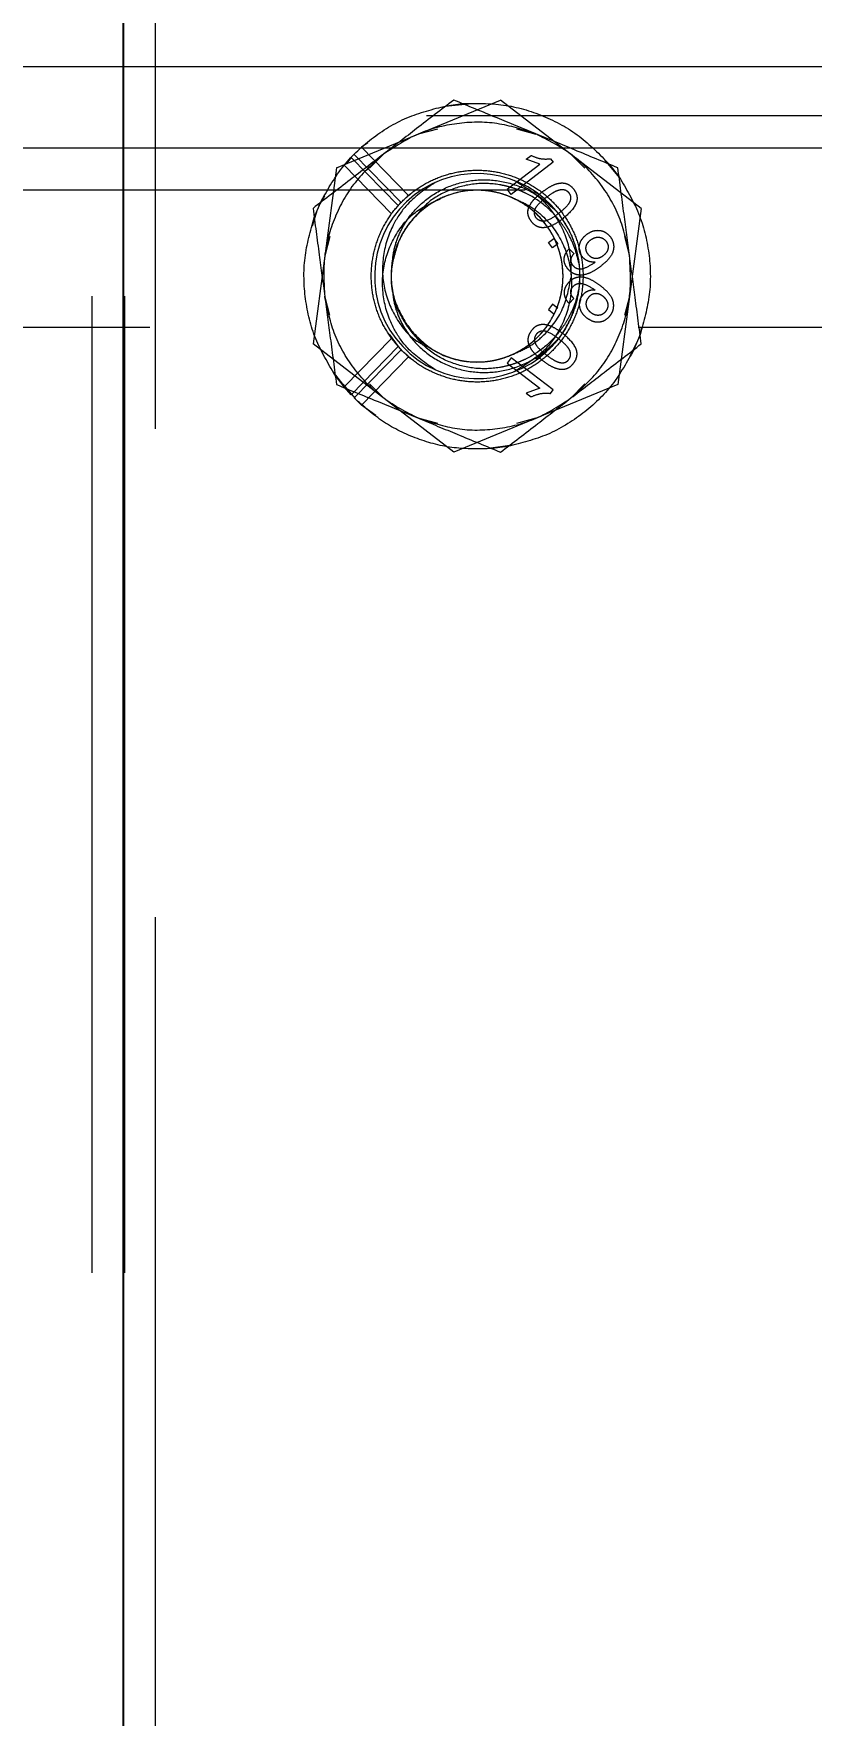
# Model space of a CAD drawing. Header units: millimetres. Extents: x 1293 to 41893, y 1011 to 26911.
# Drawn here: x 11724.9 to 11775.5, y 6872.6 to 6981.9 of the extents above; entities that cross this region are included whole.
import ezdxf

# ---------------------------------------------------------------- set-up
doc = ezdxf.new("R2010")
doc.units = ezdxf.units.MM
doc.header["$LTSCALE"] = 50
doc.linetypes.add('HIDDEN', pattern=[1.905, 1.27, -0.635])
doc.layers.add('CAPA_1', color=7, linetype='Continuous')
doc.layers.add('MAQUINAS', color=11, linetype='Continuous')
doc.styles.add('SLDTEXTSTYLE0', font='TXT', dxfattribs={"width": 0.75})
doc.dimstyles.new('SLDDIMSTYLE0', dxfattribs={"dimtxt": 100, "dimasz": 100, "dimexe": 0, "dimexo": 0.0625, "dimgap": 25, "dimtad": 2, "dimdec": 0, "dimlfac": 1.5, "dimrnd": 1e-09, "dimzin": 12, "dimdsep": 46, "dimtxsty": 'SLDTEXTSTYLE0', "dimsah": 1, "dimcen": 0.09, "dimadec": 0, "dimazin": 3, "dimtfac": 1, "dimtdec": 0, "dimtofl": 0, "dimtmove": 0, "dimatfit": 3, "dimfxl": 1, "dimfrac": 2, "dimtolj": 1, "dimtzin": 12, "dimarcsym": 0})

# ---------------------------------------------------------------- blocks, each defined once
blk = doc.blocks.new('_D_5')
at = {"layer": 'CAPA_1', "transparency": 16777216}
for p, q in [((11574.4, 7831.18), (17588.06, 7831.18)), ((17538.06, 7831.18), (17538.06, 4708.49)), ((16485.16, 4708.49), (17588.06, 4708.49))]:
    blk.add_line(p, q, dxfattribs=at)
for points in [[(17538.06, 7831.18), (17522.68, 7731.18), (17553.45, 7731.18)], [(17538.06, 4708.49), (17553.45, 4808.49), (17522.68, 4808.49)]]:
    blk.add_solid(points, dxfattribs=at)
at = {"layer": 'CAPA_1', "transparency": 16777216, "insert": (17409.15, 6122.06), "char_height": 100, "attachment_point": 1, "rotation": 90, "style": 'SLDTEXTSTYLE0'}
blk.add_mtext('4684', dxfattribs=at)
blk = doc.blocks.new('_D_15')
at = {"layer": 'CAPA_1', "transparency": 16777216}
for p, q in [((6530.12, 8742.38), (6530.12, 9415.65)), ((16745.16, 6492), (16745.16, 9415.65)), ((6530.12, 9365.65), (16745.16, 9365.65))]:
    blk.add_line(p, q, dxfattribs=at)
for points in [[(6530.12, 9365.65), (6630.12, 9350.26), (6630.12, 9381.03)], [(16745.16, 9365.65), (16645.16, 9381.03), (16645.16, 9350.26)]]:
    blk.add_solid(points, dxfattribs=at)
at = {"layer": 'CAPA_1', "transparency": 16777216, "insert": (11452.92, 9494.55), "char_height": 100, "attachment_point": 1, "style": 'SLDTEXTSTYLE0'}
blk.add_mtext('15323', dxfattribs=at)

msp = doc.modelspace()

# ---------------------------------------------------------------- linework, layer by layer
at = {"color": 1, "linetype": 'HIDDEN', "lineweight": 18}
for p, q in [((11728.6638163, 7060.1262403), (11728.6638163, 6289.4929069)), ((11730.7838163, 7060.1262403), (11730.7838163, 6289.4929069)), ((11732.8158163, 6289.4929069), (11732.8158163, 7060.1262403)), ((11781.2634527, 6979.7855382), (11652.0054871, 6979.7855382)), ((11655.1804871, 6976.6105382), (11780.6319059, 6976.6105382)), ((11780.2108747, 6974.4938715), (11657.2971537, 6974.4938715)), ((11693.3388204, 6971.7855382), (11779.6721537, 6971.7855382)), ((11668.9388204, 6962.8522048), (11777.8952033, 6962.8522048))]:
    msp.add_line(p, q, dxfattribs=at)
at = {"color": 7, "linetype": 'Continuous', "lineweight": 25}
msp.add_line((11730.6958163, 7060.1262403), (11730.6958163, 6289.4929069), dxfattribs=at)
at = {"layer": 'MAQUINAS', "linetype": 'HIDDEN', "lineweight": 18}
for p, q in [((11744.5767434, 6973.2202773), (11755.2515293, 6977.6228082)), ((11751.6452455, 6977.2299206), (11753.1564751, 6977.3789122)), ((11751.7226684, 6977.2537224), (11752.7615294, 6977.3921073)), ((11764.4016259, 6970.5794379), (11755.2515293, 6977.6228082)), ((11749.9141363, 6975.4215427), (11751.1607889, 6975.7535401)), ((11756.2928911, 6975.7535401), (11757.5529086, 6975.4138537)), ((11748.7776822, 6970.9656453), (11745.7243311, 6974.0934968)), ((11746.6068983, 6974.8483422), (11746.2130684, 6974.5587791)), ((11746.2130684, 6974.5587791), (11749.2701753, 6971.4270801)), ((11747.6404438, 6974.1088529), (11746.7162579, 6973.187489)), ((11759.8265776, 6974.101123), (11760.737422, 6973.187489)), ((11744.5767434, 6973.2202773), (11743.052054, 6961.774376)), ((11745.5284993, 6973.8905154), (11745.0799276, 6973.3840875)), ((11748.1590676, 6970.229818), (11745.0799276, 6973.3840875)), ((11745.5284993, 6973.8905154), (11745.2128641, 6973.4822228)), ((11748.5856063, 6970.7588164), (11745.5284993, 6973.8905154)), ((11755.6804775, 6971.8359953), (11757.7950325, 6973.4636933)), ((11758.6618619, 6973.5769087), (11755.9482736, 6971.4880993)), ((11756.9129192, 6973.7819405), (11757.2336358, 6974.028815)), ((11757.7950325, 6973.4636933), (11756.9129192, 6973.7819405)), ((11758.4894681, 6973.8008667), (11758.6618619, 6973.5769087)), ((11761.9982856, 6973.747781), (11762.9704118, 6972.5950456)), ((11762.3175578, 6973.4509781), (11762.9568332, 6972.6204906)), ((11743.1319506, 6969.9796512), (11743.5315362, 6970.9485237)), ((11743.4367645, 6970.7187313), (11743.8112948, 6971.397738)), ((11748.8806474, 6971.0534115), (11748.7776822, 6970.9656453)), ((11749.2701753, 6971.4270801), (11749.3826581, 6971.5053336)), ((11751.5914906, 6971.3216555), (11751.7192195, 6971.3876672)), ((11755.9482736, 6971.4880993), (11755.6804775, 6971.8359953)), ((11757.414601, 6971.6960313), (11757.7933317, 6971.4597177)), ((11757.945222, 6971.3170203), (11757.7933317, 6971.4597177)), ((11743.0105151, 6969.4499141), (11743.3499581, 6970.5082524)), ((11764.4016259, 6970.5794379), (11762.8769366, 6959.1335366)), ((11744.1502068, 6968.7429581), (11743.8143987, 6967.4973266)), ((11749.1951048, 6969.4204126), (11749.3018508, 6969.5830827)), ((11758.3584382, 6968.3570359), (11758.7063341, 6968.624832)), ((11758.7063341, 6968.624832), (11758.9741302, 6968.276936)), ((11763.3034731, 6968.7429581), (11763.6393048, 6967.4819077)), ((11758.6262343, 6968.00914), (11758.3584382, 6968.3570359)), ((11758.9741302, 6968.276936), (11758.6262343, 6968.00914)), ((11759.7157103, 6967.961319), (11760.0182959, 6967.6402027)), ((11761.3277883, 6967.0388996), (11761.3928507, 6967.091579)), ((11761.3277883, 6965.3149143), (11761.3928507, 6965.2622349)), ((11744.1502068, 6963.6108558), (11743.8143751, 6964.8719062)), ((11758.6262343, 6964.3446739), (11758.3584382, 6963.996778)), ((11758.9741302, 6964.0768778), (11758.6262343, 6964.3446739)), ((11759.7157103, 6964.3924949), (11760.0182959, 6964.7136112)), ((11763.6392812, 6964.8564872), (11763.3034731, 6963.6108558)), ((11758.3584382, 6963.996778), (11758.7063341, 6963.7289819)), ((11748.1590676, 6962.1239959), (11745.0799276, 6958.9697264)), ((11747.995624, 6962.400895), (11748.5856063, 6961.5949975)), ((11748.1590676, 6962.1239959), (11748.5856063, 6961.5949975)), ((11749.2073656, 6962.961592), (11749.5246605, 6962.5190956)), ((11764.1908138, 6962.0567328), (11763.6472437, 6960.9638774)), ((11764.3217293, 6962.3741627), (11763.9221437, 6961.4052902)), ((11764.4248626, 6962.8240603), (11764.2609154, 6962.2267076)), ((11752.2021506, 6954.7310057), (11743.052054, 6961.774376)), ((11748.5856063, 6961.5949975), (11745.5284993, 6958.4632985)), ((11748.7776822, 6961.3881686), (11745.7243311, 6958.260317)), ((11748.8806474, 6961.3004024), (11748.3580628, 6961.9058148)), ((11748.7776822, 6961.3881686), (11749.2701753, 6960.9267338)), ((11757.5689357, 6960.7680204), (11757.945222, 6961.0367936)), ((11745.5284993, 6958.4632985), (11744.3857429, 6959.9415208)), ((11746.2130684, 6957.7950348), (11749.2701753, 6960.9267338)), ((11749.2701753, 6960.9267338), (11749.5359145, 6960.7418609)), ((11755.9482736, 6960.8657145), (11755.6804775, 6960.5178186)), ((11755.6804775, 6960.5178186), (11757.7950325, 6958.8901206)), ((11758.6618619, 6958.7769052), (11755.9482736, 6960.8657145)), ((11745.0799276, 6958.9697264), (11744.4968468, 6959.7333233)), ((11744.9986648, 6959.1486705), (11745.7842051, 6958.2117789)), ((11745.5284993, 6958.4632985), (11745.0799276, 6958.9697264)), ((11747.6271023, 6958.2526908), (11746.7162579, 6959.1663249)), ((11762.8769366, 6959.1335366), (11752.2021506, 6954.7310057)), ((11757.7950325, 6958.8901206), (11756.9129192, 6958.5718734)), ((11758.4894681, 6958.5529472), (11758.6618619, 6958.7769052)), ((11760.737422, 6959.1663249), (11759.8132362, 6958.2449609)), ((11745.7243311, 6958.260317), (11746.2130684, 6957.7950348)), ((11747.1289565, 6957.121629), (11746.2130684, 6957.7950348)), ((11756.9129192, 6958.5718734), (11757.2336358, 6958.3249989)), ((11751.1607889, 6956.6002738), (11749.9007714, 6956.9399602)), ((11757.5395436, 6956.9322711), (11756.2928911, 6956.6002738)), ((11756.0024067, 6955.1835252), (11754.4737364, 6954.9668887)), ((11755.7310115, 6955.1000915), (11754.6921505, 6954.9617065))]:
    msp.add_line(p, q, dxfattribs=at)
msp.add_arc((11753.72684, 6966.1769069), 6.6666667, 37.587605897, 307.587605897, dxfattribs=at)
for points, knots in [([(11752.2021506, 6977.6228082), (11751.402489, 6977.0072613), (11749.9015406, 6975.8518926), (11748.3513817, 6974.6586437), (11747.6271023, 6974.101123)], [0, 0, 0, 0, 0.5327709195, 1, 1, 1, 1]), ([(11757.5395436, 6975.4215427), (11756.6945769, 6975.7700267), (11754.8861136, 6976.5158792), (11753.1350607, 6977.2380543), (11752.2021506, 6977.6228082)], [0, 0, 0, 0, 0.46722908045, 1, 1, 1, 1]), ([(11762.8769366, 6973.2202773), (11761.9440265, 6973.6050311), (11760.1929737, 6974.3272062), (11758.3845103, 6975.0730587), (11757.5395436, 6975.4215427)], [0, 0, 0, 0, 0.5327709195, 1, 1, 1, 1]), ([(11747.6271023, 6974.101123), (11746.902823, 6973.5436024), (11745.3526641, 6972.3503535), (11743.8517157, 6971.1949847), (11743.052054, 6970.5794379)], [0, 0, 0, 0, 0.4672290805, 1, 1, 1, 1]), ([(11757.2336358, 6974.028815), (11757.4345155, 6973.9422677), (11757.8355803, 6973.7694725), (11758.2717573, 6973.790414), (11758.4894681, 6973.8008667)], [0, 0, 0, 0, 0.50086573232, 1, 1, 1, 1]), ([(11763.6392812, 6967.4973266), (11763.5185939, 6968.4033312), (11763.2602894, 6970.3424327), (11763.010185, 6972.2199765), (11762.8769366, 6973.2202773)], [0, 0, 0, 0, 0.4672290805, 1, 1, 1, 1]), ([(11751.0059657, 6972.2630624), (11750.3676028, 6971.8368139), (11749.3022313, 6971.1254428), (11748.1707843, 6969.4869607), (11747.5372859, 6967.657642), (11747.5437486, 6965.5031537), (11748.319196, 6963.5095284), (11749.4312786, 6962.0696986), (11750.3805944, 6961.6391548), (11750.6778133, 6961.5043569)], [0, 0, 0, 0, 0.1724792691, 0.2878527069, 0.445259029, 0.6056727493, 0.7650029267, 0.9264253662, 1, 1, 1, 1]), ([(11748.1907852, 6966.9081117), (11748.2338401, 6967.299798), (11748.3188929, 6968.0735563), (11748.8306456, 6969.3898983), (11749.773979, 6970.7060118), (11751.2346134, 6971.7908046), (11752.9018516, 6972.3891555), (11754.6679155, 6972.5068808), (11756.3961357, 6972.119999), (11757.8980628, 6971.3485778), (11758.6634535, 6970.5875999), (11759.0096507, 6970.2433987)], [0, 0, 0, 0, 0.0816770011, 0.1613491513, 0.291035136, 0.4131476663, 0.5342207305, 0.6547643612, 0.776345221, 0.8988377529, 1, 1, 1, 1]), ([(11760.3361057, 6967.0498619), (11760.2592801, 6967.3611997), (11760.1056171, 6967.983923), (11759.7415613, 6968.7798993), (11759.3190309, 6969.4803716), (11758.8275238, 6970.1154707), (11758.0419832, 6970.8876053), (11757.223966, 6971.4211692), (11756.4996046, 6971.7446944), (11756.0964403, 6971.8949451), (11755.6546633, 6972.0250787), (11754.798372, 6972.2033719), (11753.5048958, 6972.2406008), (11751.8699015, 6971.8083425), (11750.5499317, 6971.076857), (11749.9792332, 6970.3693739), (11749.7674378, 6970.1068154)], [0, 0, 0, 0, 0.0699531661, 0.1399170338, 0.1901923375, 0.2485506952, 0.3148790159, 0.4302457452, 0.4592125878, 0.4882048145, 0.5242043924, 0.5597296336, 0.6792717018, 0.8024242141, 0.9266764292, 1, 1, 1, 1]), ([(11759.8306791, 6966.2660609), (11759.8363803, 6966.6863022), (11759.8521779, 6967.8507629), (11759.2471097, 6969.5254745), (11758.0034741, 6971.2710169), (11756.8147612, 6971.9835545), (11756.1236547, 6972.3978171)], [0, 0, 0, 0, 0.1655470055, 0.4587197365, 0.6853047724, 1, 1, 1, 1]), ([(11757.9560759, 6971.6485375), (11758.1127412, 6971.7625141), (11758.4256854, 6971.9901861), (11758.8771539, 6972.1967064), (11759.264697, 6972.2485746), (11759.5548453, 6972.1992027), (11759.8097959, 6972.0574464), (11759.937118, 6971.9108166), (11760.0008422, 6971.837429)], [0, 0, 0, 0, 0.2504815493, 0.5003452774, 0.6318664681, 0.7502212978, 0.8749867791, 1, 1, 1, 1]), ([(11757.9560759, 6971.6485375), (11758.1127408, 6971.7625139), (11758.4256842, 6971.9901856), (11758.8770419, 6972.1966551), (11759.2645612, 6972.2485662), (11759.5547347, 6972.1992668), (11759.8097956, 6972.0574458), (11759.9371179, 6971.9108164), (11760.0008422, 6971.837429)], [0, 0, 0, 0, 0.2504817087, 0.50034559577, 0.63170490566, 0.75022113881, 0.87498669951, 1, 1, 1, 1]), ([(11751.0059657, 6960.0907515), (11750.3675899, 6960.5170192), (11749.3021969, 6961.2284223), (11748.1708831, 6962.8667059), (11747.536749, 6964.6969728), (11747.5457705, 6966.847644), (11748.311675, 6968.8555054), (11749.6179339, 6970.4528499), (11750.811982, 6970.9654892), (11751.3457182, 6971.1946376)], [0, 0, 0, 0, 0.1631928421, 0.2723544782, 0.4212859131, 0.5730628255, 0.7238145338, 0.8765458549, 1, 1, 1, 1]), ([(11749.3018508, 6962.7707312), (11749.4659843, 6962.5744897), (11749.8760524, 6962.0842037), (11750.4734831, 6961.6168408), (11751.0202715, 6961.2873911), (11751.4048612, 6961.0908905), (11751.8936452, 6960.8917501), (11752.2626908, 6960.7841379), (11752.465123, 6960.7371796), (11752.4654479, 6960.7371043), (11752.4659308, 6960.7369923), (11752.4668056, 6960.7367896), (11752.4684073, 6960.7364188), (11752.471394, 6960.7357285), (11752.4771305, 6960.7344067), (11752.4886609, 6960.7317664), (11752.5133587, 6960.7261816), (11752.5705948, 6960.7135942), (11752.7470396, 6960.6773593), (11753.3485474, 6960.5812466), (11754.0308357, 6960.5783788), (11754.6930749, 6960.6735507), (11755.0732194, 6960.7517939), (11755.499067, 6960.8742414), (11755.8753405, 6961.0183281), (11756.1037402, 6961.1231003), (11756.3324948, 6961.2351828), (11756.6232164, 6961.394618), (11757.0225798, 6961.6605646), (11757.397692, 6961.9597847), (11757.7273761, 6962.2726233), (11758.0484689, 6962.6295656), (11758.3769579, 6963.0647018), (11758.629671, 6963.4897426), (11758.7695857, 6963.7766368), (11758.8753198, 6964.008212), (11758.9990272, 6964.315891), (11759.1392176, 6964.7749503), (11759.2395258, 6965.2443793), (11759.3026354, 6965.7480841), (11759.3183979, 6966.2510541), (11759.2901287, 6966.7159758), (11759.2359495, 6967.1137986), (11759.1776846, 6967.3990453), (11759.135199, 6967.5677745), (11759.0790094, 6967.7787833), (11758.980816, 6968.0886379), (11758.8074346, 6968.507395), (11758.625463, 6968.8664313), (11758.4456015, 6969.1687962), (11758.1566392, 6969.595728), (11757.6973605, 6970.1387948), (11757.0311839, 6970.7059416), (11756.3711774, 6971.1116845), (11755.7559728, 6971.3915473), (11755.1701881, 6971.5833331), (11754.579426, 6971.7059428), (11753.9784773, 6971.7660718), (11752.9413827, 6971.7587078), (11751.4620072, 6971.4040818), (11749.8443166, 6970.3348485), (11748.6326589, 6968.7855162), (11748.3380766, 6967.533914), (11748.1907852, 6966.9081117)], [0, 0, 0, 0, 0.0250183495, 0.0625054019, 0.0734573531, 0.0875361939, 0.1047408913, 0.1250701816, 0.1250803608, 0.1250883984, 0.1251028381, 0.1251289003, 0.1251763231, 0.1252638227, 0.1254290517, 0.1257527382, 0.1264220589, 0.1279084365, 0.1314910929, 0.1440580052, 0.1875385461, 0.1974735942, 0.2095664057, 0.2255093009, 0.240804537, 0.2489692375, 0.2501056218, 0.2657484551, 0.2813911903, 0.2970338278, 0.3126763679, 0.3258383952, 0.3440073869, 0.365974351, 0.3741241434, 0.3752533995, 0.3909020106, 0.4065504227, 0.422198637, 0.4378466546, 0.4561989812, 0.471384496, 0.4834020529, 0.4954853692, 0.4998684529, 0.5004379052, 0.5168673934, 0.5316457031, 0.5447725319, 0.556247611, 0.5660707061, 0.5952358232, 0.6255591059, 0.6513478299, 0.6708426793, 0.6916214878, 0.711564945, 0.7298045647, 0.7506541573, 0.8129902501, 0.8753265879, 0.937663171, 1, 1, 1, 1]), ([(11756.0058993, 6971.2747939), (11756.3589191, 6971.1266696), (11757.0649407, 6970.8304285), (11758.2773093, 6969.9038542), (11759.3914323, 6968.3882355), (11759.8984164, 6966.4860901), (11759.8390623, 6964.5538148), (11759.254555, 6962.8285606), (11758.0010373, 6961.0827246), (11756.8138653, 6960.3702328), (11756.1236547, 6959.9559968)], [0, 0, 0, 0, 0.079497361, 0.158990701, 0.3151348709, 0.4619446366, 0.5603215006, 0.7147960453, 0.8341851173, 1, 1, 1, 1]), ([(11757.0473789, 6970.5292055), (11757.0919844, 6970.6431323), (11757.1812605, 6970.8711521), (11757.4865612, 6971.2583351), (11757.7682781, 6971.4924632), (11757.9560759, 6971.6485375)], [0, 0, 0, 0, 0.249753552, 0.499871473, 1, 1, 1, 1]), ([(11757.5655707, 6969.9628565), (11757.5286, 6970.0226013), (11757.4546381, 6970.1421239), (11757.4474044, 6970.3565989), (11757.4952403, 6970.5617749), (11757.7313848, 6970.9114773), (11758.005615, 6971.1281622), (11758.2249592, 6971.3014784)], [0, 0, 0, 0, 0.1246963828, 0.2494616582, 0.3744323466, 0.4996371137, 1, 1, 1, 1]), ([(11758.2249592, 6971.3014784), (11758.3776983, 6971.4126885), (11758.6067939, 6971.5794939), (11758.9424748, 6971.7603706), (11759.1282809, 6971.7988445), (11759.2210615, 6971.8180562)], [0, 0, 0, 0, 0.5003723119, 0.7505151407, 1, 1, 1, 1]), ([(11759.6848069, 6971.6002177), (11759.7223163, 6971.5406584), (11759.7973335, 6971.4215426), (11759.8086057, 6971.2062647), (11759.7570194, 6971.0013955), (11759.5247178, 6970.648679), (11759.2489389, 6970.431505), (11759.0283474, 6970.2577906)], [0, 0, 0, 0, 0.1247447425, 0.2494837578, 0.3744708184, 0.4996480989, 1, 1, 1, 1]), ([(11759.2210615, 6971.8180562), (11759.2655584, 6971.8164463), (11759.3545233, 6971.8132276), (11759.4825377, 6971.7718283), (11759.5975822, 6971.701425), (11759.6557285, 6971.6339575), (11759.6848069, 6971.6002177)], [0, 0, 0, 0, 0.2501584562, 0.5001555724, 0.7500324303, 1, 1, 1, 1]), ([(11759.2210615, 6971.8180562), (11759.2655334, 6971.8164266), (11759.3544486, 6971.8131686), (11759.4828362, 6971.7720642), (11759.5775544, 6971.7124426), (11759.6427985, 6971.6519605), (11759.6708038, 6971.6174656), (11759.6848069, 6971.6002177)], [0, 0, 0, 0, 0.2500549443, 0.4999486155, 0.749722078, 0.8748570557, 1, 1, 1, 1]), ([(11760.0008422, 6971.837429), (11760.05505, 6971.7567672), (11760.1634211, 6971.5955097), (11760.2372309, 6971.3088636), (11760.2135174, 6971.0141647), (11759.965987, 6970.4824365), (11759.5930635, 6970.1637353), (11759.2950563, 6969.9090578)], [0, 0, 0, 0, 0.125373348, 0.2506437386, 0.375697515, 0.5011131747, 1, 1, 1, 1]), ([(11743.052054, 6970.5794379), (11743.1853024, 6969.5791371), (11743.4354069, 6967.7015933), (11743.6937114, 6965.7624918), (11743.8143987, 6964.8564872)], [0, 0, 0, 0, 0.5327709195, 1, 1, 1, 1]), ([(11757.2524643, 6969.7218401), (11757.1734825, 6969.8438028), (11757.0548584, 6970.0269805), (11757.0234424, 6970.2795923), (11757.0272904, 6970.4232119), (11757.0406828, 6970.4938747), (11757.0473789, 6970.5292055)], [0, 0, 0, 0, 0.4987953461, 0.7491482596, 0.8745764119, 1, 1, 1, 1]), ([(11757.2524643, 6969.7218401), (11757.1741613, 6969.8437378), (11757.0565569, 6970.0268179), (11757.0158837, 6970.315974), (11757.0368803, 6970.4581268), (11757.0473789, 6970.5292055)], [0, 0, 0, 0, 0.49903631309, 0.7495101716, 1, 1, 1, 1]), ([(11759.2950563, 6969.9090578), (11759.1385887, 6969.7950803), (11758.8260309, 6969.5674001), (11758.378653, 6969.3640692), (11757.9924571, 6969.3102948), (11757.701455, 6969.3567122), (11757.4430288, 6969.5017297), (11757.3160259, 6969.6484236), (11757.2524643, 6969.7218401)], [0, 0, 0, 0, 0.2504758129, 0.5003473544, 0.6257683408, 0.7501761831, 0.8749696966, 1, 1, 1, 1]), ([(11759.2950563, 6969.9090578), (11759.1385884, 6969.7950679), (11758.8260301, 6969.5673631), (11758.3783477, 6969.3640464), (11757.9920985, 6969.310074), (11757.7011784, 6969.3569297), (11757.4430265, 6969.5017153), (11757.3160252, 6969.6484188), (11757.2524643, 6969.7218401)], [0, 0, 0, 0, 0.25047150777, 0.5003387545, 0.62618806136, 0.75018047702, 0.87497184564, 1, 1, 1, 1]), ([(11759.0283474, 6970.2577906), (11758.8047032, 6970.0898913), (11758.5251029, 6969.8799833), (11758.1265623, 6969.7426537), (11757.9159287, 6969.7473587), (11757.7110505, 6969.810751), (11757.61405, 6969.9121693), (11757.5655707, 6969.9628565)], [0, 0, 0, 0, 0.5004095025, 0.6256126137, 0.7505796735, 0.875343692, 1, 1, 1, 1]), ([(11760.5601646, 6967.4400821), (11760.5399971, 6967.4678181), (11760.4996605, 6967.5232922), (11760.4340488, 6967.6438377), (11760.3780501, 6967.8062038), (11760.3573885, 6968.0121048), (11760.3812436, 6968.2171359), (11760.4455328, 6968.4142249), (11760.581412, 6968.6548631), (11760.7372126, 6968.7917554), (11760.8407924, 6968.8827647)], [0, 0, 0, 0, 0.06261073891, 0.12522635929, 0.2501941382, 0.3735862588, 0.50028630489, 0.62457985832, 0.75041202698, 1, 1, 1, 1]), ([(11760.5601646, 6967.4400821), (11760.5213066, 6967.496743), (11760.4436169, 6967.6100264), (11760.3785295, 6967.8064107), (11760.3572676, 6968.0118933), (11760.3812245, 6968.216928), (11760.4454744, 6968.4141052), (11760.5813266, 6968.6547869), (11760.7372146, 6968.7917568), (11760.8407924, 6968.8827647)], [0, 0, 0, 0, 0.1250740585, 0.2500636243, 0.3732612247, 0.5001992382, 0.6242961009, 0.7503685137, 1, 1, 1, 1]), ([(11760.8407924, 6968.8827647), (11760.96199, 6968.9635006), (11761.1445869, 6969.0851377), (11761.4285484, 6969.1524718), (11761.6474636, 6969.1586482), (11761.8609227, 6969.1195424), (11762.1323215, 6969.0105365), (11762.2817978, 6968.8510362), (11762.3817167, 6968.7444167)], [0, 0, 0, 0, 0.2498688585, 0.3764535287, 0.5003476657, 0.6272386366, 0.7508240847, 1, 1, 1, 1]), ([(11760.8407924, 6968.8827647), (11760.9619902, 6968.9634991), (11761.1446847, 6969.0851988), (11761.4286671, 6969.1524932), (11761.6477047, 6969.1586295), (11761.8610502, 6969.1195057), (11762.1324117, 6969.0104445), (11762.2817985, 6968.8510371), (11762.3817167, 6968.7444167)], [0, 0, 0, 0, 0.2498687718, 0.3766540303, 0.5003478215, 0.6274593765, 0.7508241712, 1, 1, 1, 1]), ([(11761.0901065, 6968.5206421), (11761.1698564, 6968.5739978), (11761.3291463, 6968.6805687), (11761.5744575, 6968.7180132), (11761.7633679, 6968.6918906), (11761.94432, 6968.6238009), (11762.0431162, 6968.5199987), (11762.1096166, 6968.4501287)], [0, 0, 0, 0, 0.25025039885, 0.49984175184, 0.62957629766, 0.75066535386, 1, 1, 1, 1]), ([(11761.0901065, 6968.5206421), (11761.1698562, 6968.5739982), (11761.3291457, 6968.6805701), (11761.5743471, 6968.7179917), (11761.7632579, 6968.6919236), (11761.9442408, 6968.6238771), (11762.0431153, 6968.5199968), (11762.1096166, 6968.4501287)], [0, 0, 0, 0, 0.250250228, 0.4998414106, 0.6292883971, 0.7506655241, 1, 1, 1, 1]), ([(11762.3817167, 6968.7444167), (11762.4341345, 6968.6654813), (11762.5389544, 6968.5076343), (11762.6084097, 6968.2287519), (11762.6096613, 6967.9436709), (11762.5059851, 6967.5772177), (11762.2187463, 6967.1888917), (11761.9255706, 6966.9528217), (11761.7786052, 6966.8344826)], [0, 0, 0, 0, 0.1250635897, 0.2500895576, 0.3751100052, 0.5001693996, 0.7494409524, 1, 1, 1, 1]), ([(11759.5969352, 6966.6761198), (11759.5309525, 6966.7764766), (11759.4317329, 6966.9273849), (11759.3810492, 6967.1628949), (11759.3807039, 6967.4014878), (11759.4760087, 6967.6943131), (11759.6357257, 6967.8722234), (11759.7157103, 6967.961319)], [0, 0, 0, 0, 0.2498594906, 0.3757183909, 0.500481002, 0.7498462328, 1, 1, 1, 1]), ([(11759.5969352, 6966.6761198), (11759.5309557, 6966.7764771), (11759.4316782, 6966.9274819), (11759.3810231, 6967.1630106), (11759.380748, 6967.4015975), (11759.4760062, 6967.6943135), (11759.6357249, 6967.8722236), (11759.7157103, 6967.961319)], [0, 0, 0, 0, 0.2498591948, 0.3759561592, 0.5004815934, 0.749846529, 1, 1, 1, 1]), ([(11760.0182959, 6967.6402027), (11759.9691922, 6967.5818399), (11759.8805108, 6967.4764364), (11759.8142983, 6967.3138052), (11759.8060129, 6967.1827233), (11759.8251396, 6967.0805284), (11759.8636695, 6966.9835163), (11759.9037906, 6966.9273028), (11759.9238498, 6966.8991979)], [0, 0, 0, 0, 0.2764767993, 0.4993179598, 0.6237184282, 0.7494961879, 0.8747561628, 1, 1, 1, 1]), ([(11760.0182959, 6967.6402027), (11759.9691391, 6967.5818089), (11759.8804475, 6967.4764514), (11759.8141149, 6967.3135282), (11759.8063118, 6967.1828226), (11759.8299412, 6967.0455418), (11759.8863307, 6966.9576664), (11759.9238498, 6966.8991979)], [0, 0, 0, 0, 0.2770742738, 0.4999140274, 0.6248342849, 0.7503808481, 1, 1, 1, 1]), ([(11760.9548651, 6967.575099), (11760.9053208, 6967.6507776), (11760.8311538, 6967.7640675), (11760.7983768, 6967.9423781), (11760.8044289, 6968.0770772), (11760.8395854, 6968.2080235), (11760.9213624, 6968.3695754), (11761.0227904, 6968.460378), (11761.0901065, 6968.5206421)], [0, 0, 0, 0, 0.2495203093, 0.3735284255, 0.4998883672, 0.623789863, 0.7503156792, 1, 1, 1, 1]), ([(11760.9548651, 6967.575099), (11760.905321, 6967.6507777), (11760.8310903, 6967.7641652), (11760.7983694, 6967.9424987), (11760.8044619, 6968.0772984), (11760.8396341, 6968.208127), (11760.9214398, 6968.3696515), (11761.0227884, 6968.4603788), (11761.0901065, 6968.5206421)], [0, 0, 0, 0, 0.2495205461, 0.3738507838, 0.4998887841, 0.6240955932, 0.7503154422, 1, 1, 1, 1]), ([(11761.9195869, 6967.497039), (11761.8438361, 6967.4458975), (11761.7292229, 6967.3685188), (11761.5523824, 6967.3201143), (11761.4146649, 6967.3135439), (11761.2808333, 6967.3373017), (11761.1107495, 6967.4072088), (11761.0173428, 6967.5078094), (11760.9548651, 6967.575099)], [0, 0, 0, 0, 0.24997649069, 0.37822216716, 0.50034233219, 0.62745243069, 0.75081109269, 1, 1, 1, 1]), ([(11761.9195869, 6967.497039), (11761.8438361, 6967.4458964), (11761.7293158, 6967.368579), (11761.5524966, 6967.3201384), (11761.4149001, 6967.3135292), (11761.2809593, 6967.3372647), (11761.1108375, 6967.4071175), (11761.0173433, 6967.5078103), (11760.9548651, 6967.575099)], [0, 0, 0, 0, 0.2499766017, 0.3779151287, 0.5003420213, 0.627106401, 0.7508109821, 1, 1, 1, 1]), ([(11762.1096166, 6968.4501287), (11762.1585945, 6968.3719861), (11762.2317885, 6968.2552074), (11762.2514726, 6968.0714325), (11762.2340762, 6967.9353892), (11762.1881893, 6967.804918), (11762.0936279, 6967.6471879), (11761.9890614, 6967.5569761), (11761.9195869, 6967.497039)], [0, 0, 0, 0, 0.2490168506, 0.3721383925, 0.4993654558, 0.6235619335, 0.7498926933, 1, 1, 1, 1]), ([(11762.1096166, 6968.4501287), (11762.1585974, 6968.3719864), (11762.2317378, 6968.2553005), (11762.2514638, 6968.0715451), (11762.23413, 6967.9356107), (11762.1882432, 6967.8050327), (11762.0937209, 6967.647268), (11761.9890613, 6967.556976), (11761.9195869, 6967.497039)], [0, 0, 0, 0, 0.249017166, 0.3718446562, 0.4993648037, 0.6232259432, 0.7498923764, 1, 1, 1, 1]), ([(11764.4016259, 6961.774376), (11764.2683775, 6962.7746767), (11764.0182731, 6964.6522206), (11763.7599686, 6966.591322), (11763.6392812, 6967.4973266)], [0, 0, 0, 0, 0.5327709195, 1, 1, 1, 1]), ([(11761.7786052, 6966.8344826), (11761.612246, 6966.7131442), (11761.2800929, 6966.4708797), (11760.7959685, 6966.2635778), (11760.3817119, 6966.2302963), (11760.0766224, 6966.2949343), (11759.8017984, 6966.4433582), (11759.6652421, 6966.5985109), (11759.5969352, 6966.6761198)], [0, 0, 0, 0, 0.2504849429, 0.5001185141, 0.6278991852, 0.7500923696, 0.8749936752, 1, 1, 1, 1]), ([(11761.7786052, 6966.8344826), (11761.6122457, 6966.7131444), (11761.2800921, 6966.4708804), (11760.7958628, 6966.2635292), (11760.3815876, 6966.2303026), (11760.0765197, 6966.2949908), (11759.8017981, 6966.4433581), (11759.665242, 6966.5985109), (11759.5969352, 6966.6761198)], [0, 0, 0, 0, 0.2504849259, 0.5001184801, 0.6280398823, 0.7500923866, 0.8749936837, 1, 1, 1, 1]), ([(11759.9238498, 6966.8991979), (11759.9680599, 6966.8499506), (11760.0564432, 6966.751497), (11760.2372531, 6966.6629115), (11760.4356489, 6966.6322192), (11760.8248202, 6966.719301), (11761.1043338, 6966.8969109), (11761.3277883, 6967.0388996)], [0, 0, 0, 0, 0.1252073258, 0.2503100191, 0.3753386279, 0.5006201474, 1, 1, 1, 1]), ([(11761.3928507, 6967.091579), (11761.3143513, 6967.0885179), (11761.1568595, 6967.0823766), (11760.9285687, 6967.1505329), (11760.7175412, 6967.2628683), (11760.6125452, 6967.381099), (11760.5601646, 6967.4400821)], [0, 0, 0, 0, 0.2489431768, 0.4994502947, 0.7502849385, 1, 1, 1, 1]), ([(11761.3928507, 6967.091579), (11761.3141602, 6967.0885214), (11761.1558651, 6967.0823707), (11760.9273322, 6967.1511072), (11760.7166988, 6967.2636573), (11760.6122893, 6967.381334), (11760.5601646, 6967.4400821)], [0, 0, 0, 0, 0.24954045911, 0.5019797072, 0.75137177365, 1, 1, 1, 1]), ([(11748.1907852, 6965.4457022), (11748.2338401, 6965.0540159), (11748.3188929, 6964.2802576), (11748.8306456, 6962.9639156), (11749.773979, 6961.6478021), (11751.2346134, 6960.5630093), (11752.9018516, 6959.9646584), (11754.6679155, 6959.8469331), (11756.3961357, 6960.2338149), (11757.8980628, 6961.005236), (11758.6634535, 6961.766214), (11759.0096507, 6962.1104152)], [0, 0, 0, 0, 0.0816770011, 0.1613491513, 0.291035136, 0.4131476663, 0.5342207305, 0.6547643612, 0.776345221, 0.8988377529, 1, 1, 1, 1]), ([(11760.3361057, 6965.303952), (11760.2592799, 6964.9926136), (11760.1056166, 6964.3698891), (11759.7415595, 6963.5739108), (11759.3190271, 6962.8734366), (11758.8275169, 6962.2383352), (11758.0419723, 6961.4661996), (11757.22395, 6960.932635), (11756.4995876, 6960.609113), (11756.0964158, 6960.4588583), (11755.6546494, 6960.328743), (11754.7982337, 6960.150328), (11753.5063684, 6960.114812), (11751.8642591, 6960.5395256), (11750.3609595, 6961.4157633), (11749.6549983, 6962.3189328), (11749.3018508, 6962.7707312)], [0, 0, 0, 0, 0.0665558736, 0.1331219292, 0.1809557007, 0.2364800042, 0.2995872587, 0.4093512185, 0.4369112804, 0.4644954939, 0.4987472992, 0.5325478175, 0.6462838601, 0.763454391, 0.8816712488, 1, 1, 1, 1]), ([(11756.0058993, 6961.07902), (11756.359204, 6961.2271232), (11757.0657956, 6961.5233221), (11758.272516, 6962.4503145), (11759.4246595, 6963.957741), (11759.6985538, 6965.3946128), (11759.8306791, 6966.087753)], [0, 0, 0, 0, 0.1725736883, 0.3451386477, 0.6840980163, 1, 1, 1, 1]), ([(11757.7933317, 6960.8940962), (11758.0268932, 6961.0878094), (11758.3277276, 6961.3373182), (11758.6257972, 6961.6539641), (11758.8102398, 6961.8602221), (11759.0223602, 6962.1192681), (11759.2760379, 6962.473438), (11759.6576955, 6963.0896149), (11760.0920509, 6964.0187041), (11760.2547543, 6964.8755368), (11760.3361057, 6965.303952)], [0, 0, 0, 0, 0.1741680578, 0.2243339504, 0.2498477307, 0.3332575432, 0.4166697768, 0.5000844782, 0.7500429764, 1, 1, 1, 1]), ([(11759.5969352, 6965.677694), (11759.5309525, 6965.5773373), (11759.4317329, 6965.426429), (11759.3810492, 6965.190919), (11759.3807039, 6964.9523261), (11759.4760087, 6964.6595008), (11759.6357257, 6964.4815905), (11759.7157103, 6964.3924949)], [0, 0, 0, 0, 0.2498594906, 0.3757183909, 0.500481002, 0.7498462328, 1, 1, 1, 1]), ([(11759.5969352, 6965.677694), (11759.5309557, 6965.5773368), (11759.4316782, 6965.426332), (11759.3810231, 6965.1908033), (11759.380748, 6964.9522163), (11759.4760062, 6964.6595004), (11759.6357249, 6964.4815903), (11759.7157103, 6964.3924949)], [0, 0, 0, 0, 0.2498591948, 0.3759561592, 0.5004815934, 0.749846529, 1, 1, 1, 1]), ([(11761.7786052, 6965.5193312), (11761.6122457, 6965.6406695), (11761.2800921, 6965.8829335), (11760.7958628, 6966.0902847), (11760.3815876, 6966.1235113), (11760.0765197, 6966.0588231), (11759.8017981, 6965.9104558), (11759.665242, 6965.755303), (11759.5969352, 6965.677694)], [0, 0, 0, 0, 0.2504849259, 0.5001184801, 0.6280398823, 0.7500923866, 0.8749936837, 1, 1, 1, 1]), ([(11761.7786052, 6965.5193312), (11761.612246, 6965.6406697), (11761.2800929, 6965.8829342), (11760.7959685, 6966.0902361), (11760.3817119, 6966.1235176), (11760.0766224, 6966.0588796), (11759.8017984, 6965.9104557), (11759.6652421, 6965.755303), (11759.5969352, 6965.677694)], [0, 0, 0, 0, 0.25048494292, 0.50011851407, 0.62789918517, 0.75009236964, 0.87499367523, 1, 1, 1, 1]), ([(11760.0182959, 6964.7136112), (11759.9691922, 6964.771974), (11759.8805108, 6964.8773775), (11759.8142983, 6965.0400087), (11759.8060129, 6965.1710905), (11759.8251396, 6965.2732855), (11759.8636695, 6965.3702976), (11759.9037906, 6965.426511), (11759.9238498, 6965.454616)], [0, 0, 0, 0, 0.2764767993, 0.4993179598, 0.6237184282, 0.7494961879, 0.8747561628, 1, 1, 1, 1]), ([(11760.0182959, 6964.7136112), (11759.9691391, 6964.7720049), (11759.8804475, 6964.8773624), (11759.8141149, 6965.0402857), (11759.8063118, 6965.1709913), (11759.8299412, 6965.3082721), (11759.8863307, 6965.3961475), (11759.9238498, 6965.454616)], [0, 0, 0, 0, 0.27707427382, 0.49991402738, 0.62483428488, 0.75038084812, 1, 1, 1, 1]), ([(11759.9238498, 6965.454616), (11759.9680599, 6965.5038633), (11760.0564432, 6965.6023169), (11760.2372531, 6965.6909024), (11760.4356489, 6965.7215946), (11760.8248202, 6965.6345129), (11761.1043338, 6965.456903), (11761.3277883, 6965.3149143)], [0, 0, 0, 0, 0.1252073258, 0.2503100191, 0.3753386279, 0.5006201474, 1, 1, 1, 1]), ([(11762.3817167, 6963.6093972), (11762.4341345, 6963.6883325), (11762.5389544, 6963.8461795), (11762.6084097, 6964.125062), (11762.6096613, 6964.4101429), (11762.5059851, 6964.7765962), (11762.2187463, 6965.1649222), (11761.9255706, 6965.4009922), (11761.7786052, 6965.5193312)], [0, 0, 0, 0, 0.1250635897, 0.2500895576, 0.3751100052, 0.5001693996, 0.7494409524, 1, 1, 1, 1]), ([(11743.8143987, 6964.8564872), (11743.9350861, 6963.9504826), (11744.1933905, 6962.0113812), (11744.443495, 6960.1338374), (11744.5767434, 6959.1335366)], [0, 0, 0, 0, 0.4672290805, 1, 1, 1, 1]), ([(11760.5601646, 6964.9137318), (11760.5399971, 6964.8859958), (11760.4996605, 6964.8305217), (11760.4340488, 6964.7099762), (11760.3780501, 6964.54761), (11760.3573885, 6964.341709), (11760.3812436, 6964.1366779), (11760.4455328, 6963.939589), (11760.581412, 6963.6989508), (11760.7372126, 6963.5620584), (11760.8407924, 6963.4710492)], [0, 0, 0, 0, 0.0626107389, 0.1252263593, 0.2501941382, 0.3735862588, 0.5002863049, 0.6245798583, 0.750412027, 1, 1, 1, 1]), ([(11760.5601646, 6964.9137318), (11760.5213066, 6964.8570709), (11760.4436169, 6964.7437875), (11760.3785295, 6964.5474031), (11760.3572676, 6964.3419206), (11760.3812245, 6964.1368859), (11760.4454744, 6963.9397087), (11760.5813266, 6963.699027), (11760.7372146, 6963.5620571), (11760.8407924, 6963.4710492)], [0, 0, 0, 0, 0.1250740585, 0.2500636243, 0.3732612247, 0.5001992382, 0.6242961009, 0.7503685137, 1, 1, 1, 1]), ([(11761.3928507, 6965.2622349), (11761.3143513, 6965.2652959), (11761.1568595, 6965.2714372), (11760.9285687, 6965.203281), (11760.7175412, 6965.0909456), (11760.6125452, 6964.9727149), (11760.5601646, 6964.9137318)], [0, 0, 0, 0, 0.2489431768, 0.4994502947, 0.7502849385, 1, 1, 1, 1]), ([(11761.3928507, 6965.2622349), (11761.3141602, 6965.2652925), (11761.1558651, 6965.2714432), (11760.9273322, 6965.2027067), (11760.7166988, 6965.0901566), (11760.6122893, 6964.9724799), (11760.5601646, 6964.9137318)], [0, 0, 0, 0, 0.2495404591, 0.5019797072, 0.7513717736, 1, 1, 1, 1]), ([(11760.9548651, 6964.7787148), (11760.9053208, 6964.7030362), (11760.8311538, 6964.5897464), (11760.7983768, 6964.4114358), (11760.8044289, 6964.2767366), (11760.8395854, 6964.1457904), (11760.9213624, 6963.9842384), (11761.0227904, 6963.8934359), (11761.0901065, 6963.8331718)], [0, 0, 0, 0, 0.2495203093, 0.3735284255, 0.4998883672, 0.623789863, 0.7503156792, 1, 1, 1, 1]), ([(11760.9548651, 6964.7787148), (11760.905321, 6964.7030362), (11760.8310903, 6964.5896487), (11760.7983694, 6964.4113152), (11760.8044619, 6964.2765155), (11760.8396341, 6964.1456869), (11760.9214398, 6963.9841624), (11761.0227884, 6963.8934351), (11761.0901065, 6963.8331718)], [0, 0, 0, 0, 0.2495205461, 0.3738507837, 0.4998887841, 0.6240955932, 0.7503154422, 1, 1, 1, 1]), ([(11761.9195869, 6964.8567749), (11761.8438361, 6964.9079175), (11761.7293158, 6964.9852349), (11761.5524966, 6965.0336755), (11761.4149001, 6965.0402847), (11761.2809593, 6965.0165491), (11761.1108375, 6964.9466963), (11761.0173433, 6964.8460036), (11760.9548651, 6964.7787148)], [0, 0, 0, 0, 0.2499766017, 0.3779151287, 0.5003420213, 0.627106401, 0.7508109821, 1, 1, 1, 1]), ([(11761.9195869, 6964.8567749), (11761.8438361, 6964.9079164), (11761.7292229, 6964.985295), (11761.5523824, 6965.0336995), (11761.4146649, 6965.04027), (11761.2808333, 6965.0165122), (11761.1107495, 6964.9466051), (11761.0173428, 6964.8460044), (11760.9548651, 6964.7787148)], [0, 0, 0, 0, 0.2499764907, 0.3782221672, 0.5003423322, 0.6274524307, 0.7508110927, 1, 1, 1, 1]), ([(11762.1096166, 6963.9036852), (11762.1585974, 6963.9818275), (11762.2317378, 6964.0985133), (11762.2514638, 6964.2822687), (11762.23413, 6964.4182031), (11762.1882432, 6964.5487812), (11762.0937209, 6964.7065459), (11761.9890613, 6964.7968379), (11761.9195869, 6964.8567749)], [0, 0, 0, 0, 0.249017166, 0.3718446562, 0.4993648037, 0.6232259432, 0.7498923764, 1, 1, 1, 1]), ([(11762.1096166, 6963.9036852), (11762.1585945, 6963.9818278), (11762.2317885, 6964.0986065), (11762.2514726, 6964.2823814), (11762.2340762, 6964.4184247), (11762.1881893, 6964.5488959), (11762.0936279, 6964.7066259), (11761.9890614, 6964.7968378), (11761.9195869, 6964.8567749)], [0, 0, 0, 0, 0.24901685056, 0.3721383925, 0.49936545582, 0.62356193351, 0.74989269326, 1, 1, 1, 1]), ([(11760.8407924, 6963.4710492), (11760.9619902, 6963.3903148), (11761.1446847, 6963.2686151), (11761.4286671, 6963.2013206), (11761.6477047, 6963.1951844), (11761.8610502, 6963.2343082), (11762.1324117, 6963.3433694), (11762.2817985, 6963.5027767), (11762.3817167, 6963.6093972)], [0, 0, 0, 0, 0.2498687718, 0.3766540303, 0.5003478215, 0.6274593765, 0.7508241712, 1, 1, 1, 1]), ([(11760.8407924, 6963.4710492), (11760.96199, 6963.3903133), (11761.1445869, 6963.2686762), (11761.4285484, 6963.2013421), (11761.6474636, 6963.1951657), (11761.8609227, 6963.2342715), (11762.1323215, 6963.3432774), (11762.2817978, 6963.5027777), (11762.3817167, 6963.6093972)], [0, 0, 0, 0, 0.2498688585, 0.3764535287, 0.5003476657, 0.6272386366, 0.7508240847, 1, 1, 1, 1]), ([(11761.0901065, 6963.8331718), (11761.1698562, 6963.7798156), (11761.3291457, 6963.6732438), (11761.5743471, 6963.6358222), (11761.7632579, 6963.6618903), (11761.9442408, 6963.7299368), (11762.0431153, 6963.833817), (11762.1096166, 6963.9036852)], [0, 0, 0, 0, 0.25025022803, 0.49984141065, 0.62928839713, 0.75066552405, 1, 1, 1, 1]), ([(11761.0901065, 6963.8331718), (11761.1698564, 6963.7798161), (11761.3291463, 6963.6732452), (11761.5744575, 6963.6358007), (11761.7633679, 6963.6619233), (11761.94432, 6963.7300129), (11762.0431162, 6963.8338152), (11762.1096166, 6963.9036852)], [0, 0, 0, 0, 0.25025039885, 0.49984175183, 0.62957629765, 0.75066535386, 1, 1, 1, 1]), ([(11757.2524643, 6962.6319738), (11757.1734825, 6962.5100111), (11757.0548584, 6962.3268333), (11757.0234424, 6962.0742215), (11757.0272904, 6961.930602), (11757.0406828, 6961.8599392), (11757.0473789, 6961.8246084)], [0, 0, 0, 0, 0.4987953461, 0.7491482596, 0.8745764119, 1, 1, 1, 1]), ([(11757.2524643, 6962.6319738), (11757.1741613, 6962.5100761), (11757.0565569, 6962.3269959), (11757.0158837, 6962.0378398), (11757.0368803, 6961.895687), (11757.0473789, 6961.8246084)], [0, 0, 0, 0, 0.4990363131, 0.7495101716, 1, 1, 1, 1]), ([(11759.2950563, 6962.444756), (11759.1385884, 6962.558746), (11758.8260301, 6962.7864508), (11758.3783477, 6962.9897675), (11757.9920985, 6963.0437399), (11757.7011784, 6962.9968841), (11757.4430265, 6962.8520986), (11757.3160252, 6962.7053951), (11757.2524643, 6962.6319738)], [0, 0, 0, 0, 0.2504715078, 0.5003387545, 0.6261880614, 0.750180477, 0.8749718456, 1, 1, 1, 1]), ([(11759.2950563, 6962.444756), (11759.1385887, 6962.5587336), (11758.8260309, 6962.7864138), (11758.378653, 6962.9897446), (11757.9924571, 6963.0435191), (11757.701455, 6962.9971017), (11757.4430288, 6962.8520841), (11757.3160259, 6962.7053903), (11757.2524643, 6962.6319738)], [0, 0, 0, 0, 0.2504758129, 0.5003473544, 0.6257683408, 0.7501761831, 0.8749696966, 1, 1, 1, 1]), ([(11757.5655707, 6962.3909574), (11757.5286, 6962.3312126), (11757.4546381, 6962.21169), (11757.4474044, 6961.997215), (11757.4952403, 6961.7920389), (11757.7313848, 6961.4423366), (11758.005615, 6961.2256517), (11758.2249592, 6961.0523354)], [0, 0, 0, 0, 0.1246963828, 0.2494616582, 0.3744323466, 0.4996371137, 1, 1, 1, 1]), ([(11759.0283474, 6962.0960233), (11758.8047032, 6962.2639226), (11758.5251029, 6962.4738306), (11758.1265623, 6962.6111602), (11757.9159287, 6962.6064552), (11757.7110505, 6962.5430629), (11757.61405, 6962.4416446), (11757.5655707, 6962.3909574)], [0, 0, 0, 0, 0.5004095025, 0.6256126137, 0.7505796735, 0.875343692, 1, 1, 1, 1]), ([(11759.6848069, 6960.7535962), (11759.7223163, 6960.8131555), (11759.7973335, 6960.9322712), (11759.8086057, 6961.1475492), (11759.7570194, 6961.3524184), (11759.5247178, 6961.7051349), (11759.2489389, 6961.9223089), (11759.0283474, 6962.0960233)], [0, 0, 0, 0, 0.1247447425, 0.2494837578, 0.3744708184, 0.4996480989, 1, 1, 1, 1]), ([(11760.0008422, 6960.5163849), (11760.05505, 6960.5970467), (11760.1634211, 6960.7583042), (11760.2372309, 6961.0449502), (11760.2135174, 6961.3396492), (11759.965987, 6961.8713774), (11759.5930635, 6962.1900785), (11759.2950563, 6962.444756)], [0, 0, 0, 0, 0.125373348, 0.2506437386, 0.375697515, 0.5011131747, 1, 1, 1, 1]), ([(11757.0473789, 6961.8246084), (11757.0919844, 6961.7106816), (11757.1812605, 6961.4826618), (11757.4865612, 6961.0954788), (11757.7682781, 6960.8613506), (11757.9560759, 6960.7052764)], [0, 0, 0, 0, 0.249753552, 0.499871473, 1, 1, 1, 1]), ([(11758.2249592, 6961.0523354), (11758.3776983, 6960.9411254), (11758.6067939, 6960.77432), (11758.9424748, 6960.5934433), (11759.1282809, 6960.5549694), (11759.2210615, 6960.5357577)], [0, 0, 0, 0, 0.5003723119, 0.7505151407, 1, 1, 1, 1]), ([(11759.8265776, 6958.2526908), (11760.5508569, 6958.8102115), (11762.1010158, 6960.0034604), (11763.6019642, 6961.1588291), (11764.4016259, 6961.774376)], [0, 0, 0, 0, 0.4672290805, 1, 1, 1, 1]), ([(11757.9560759, 6960.7052764), (11758.1127412, 6960.5912998), (11758.4256854, 6960.3636278), (11758.8771539, 6960.1571074), (11759.264697, 6960.1052393), (11759.5548453, 6960.1546112), (11759.8097959, 6960.2963675), (11759.937118, 6960.4429973), (11760.0008422, 6960.5163849)], [0, 0, 0, 0, 0.2504815493, 0.5003452774, 0.6318664681, 0.7502212978, 0.8749867791, 1, 1, 1, 1]), ([(11757.9560759, 6960.7052764), (11758.1127408, 6960.5913), (11758.4256842, 6960.3636283), (11758.8770419, 6960.1571588), (11759.2645612, 6960.1052477), (11759.5547347, 6960.1545471), (11759.8097956, 6960.296368), (11759.9371179, 6960.4429974), (11760.0008422, 6960.5163849)], [0, 0, 0, 0, 0.2504817087, 0.5003455958, 0.6317049057, 0.7502211388, 0.8749866995, 1, 1, 1, 1]), ([(11759.2210615, 6960.5357577), (11759.2655334, 6960.5373873), (11759.3544486, 6960.5406453), (11759.4828362, 6960.5817496), (11759.5775544, 6960.6413712), (11759.6427985, 6960.7018534), (11759.6708038, 6960.7363482), (11759.6848069, 6960.7535962)], [0, 0, 0, 0, 0.2500549443, 0.4999486155, 0.749722078, 0.8748570557, 1, 1, 1, 1]), ([(11759.2210615, 6960.5357577), (11759.2655584, 6960.5373676), (11759.3545233, 6960.5405863), (11759.4825377, 6960.5819856), (11759.5975822, 6960.6523889), (11759.6557285, 6960.7198564), (11759.6848069, 6960.7535962)], [0, 0, 0, 0, 0.2501584562, 0.5001555724, 0.7500324303, 1, 1, 1, 1]), ([(11744.5767434, 6959.1335366), (11745.5096534, 6958.7487827), (11747.2607063, 6958.0266076), (11749.0691697, 6957.2807551), (11749.9141363, 6956.9322711)], [0, 0, 0, 0, 0.5327709195, 1, 1, 1, 1]), ([(11755.2515293, 6954.7310057), (11756.051191, 6955.3465525), (11757.5521394, 6956.5019213), (11759.1022983, 6957.6951702), (11759.8265776, 6958.2526908)], [0, 0, 0, 0, 0.5327709195, 1, 1, 1, 1]), ([(11757.2336358, 6958.3249989), (11757.4345155, 6958.4115461), (11757.8355803, 6958.5843414), (11758.2717573, 6958.5633998), (11758.4894681, 6958.5529472)], [0, 0, 0, 0, 0.5008657323, 1, 1, 1, 1]), ([(11749.9141363, 6956.9322711), (11750.759103, 6956.5837872), (11752.5675664, 6955.8379346), (11754.3186193, 6955.1157596), (11755.2515293, 6954.7310057)], [0, 0, 0, 0, 0.4672290805, 1, 1, 1, 1])]:
    msp.add_open_spline(points, degree=3, knots=knots, dxfattribs=at)
for points in [[(11752.7615294, 6977.3921073), (11753.6589748, 6977.4075765), (11755.4538655, 6977.4385147), (11758.0543711, 6976.6698413), (11760.4406903, 6975.3818317), (11761.6919353, 6974.094596), (11762.3175578, 6973.4509781)], [(11743.5315362, 6970.9485237), (11743.9668623, 6971.7334687), (11744.8375143, 6973.3033588), (11746.8034578, 6975.171126), (11749.1120664, 6976.5937343), (11750.8524678, 6977.0337264), (11751.7226684, 6977.2537224)], [(11757.5395436, 6975.4215427), (11756.7071104, 6975.6934749), (11755.0422439, 6976.2373392), (11752.3931273, 6976.1891388), (11749.8237684, 6975.5421948), (11748.3593244, 6974.5814803), (11747.6271023, 6974.101123)], [(11763.6392812, 6967.4973266), (11763.4585648, 6968.354201), (11763.0971318, 6970.0679499), (11761.7308308, 6972.3380519), (11759.8858814, 6974.23971), (11758.3216562, 6975.0275985), (11757.5395436, 6975.4215427)], [(11747.6271023, 6974.101123), (11746.9753856, 6973.5161808), (11745.671952, 6972.3462963), (11744.3891365, 6970.0279938), (11743.664727, 6967.4793918), (11743.7645081, 6965.7307888), (11743.8143987, 6964.8564872)], [(11748.1590676, 6962.1239959), (11747.9195127, 6962.4947189), (11747.4404031, 6963.2361651), (11747.0075506, 6964.4962947), (11746.8069078, 6965.8074858), (11746.8644716, 6967.1351161), (11747.1731366, 6968.4267696), (11747.7228979, 6969.6359583), (11748.4931967, 6970.7179901), (11749.4558244, 6971.6331758), (11750.5753839, 6972.3478687), (11751.8107441, 6972.8358124), (11753.1165104, 6973.0790763), (11754.4447031, 6973.0687222), (11755.7465181, 6972.8051303), (11756.9741207, 6972.2979863), (11758.0824029, 6971.5659251), (11759.0306412, 6970.635846), (11759.7839929, 6969.5419245), (11760.3147763, 6968.3243564), (11760.603488, 6967.027881), (11760.6395193, 6965.7001367), (11760.4215462, 6964.3899112), (11759.9575782, 6963.1453485), (11759.2646632, 6962.0121791), (11758.3682638, 6961.0320426), (11757.3013119, 6960.240948), (11756.1030351, 6959.6679859), (11754.8173784, 6959.3341271), (11753.4919014, 6959.2519472), (11752.1741197, 6959.4233158), (11750.9168908, 6959.8462283), (11749.7498559, 6960.4891262), (11749.1017401, 6961.0884878), (11748.7776822, 6961.3881686)], [(11762.9568332, 6972.6204906), (11763.4189525, 6971.8510147), (11764.3431912, 6970.3120629), (11764.9777533, 6967.6756223), (11765.0554639, 6964.9650044), (11764.5663075, 6963.2377766), (11764.3217293, 6962.3741627)], [(11749.3018508, 6962.7707312), (11748.9225544, 6963.4010804), (11748.1639617, 6964.6617789), (11748.0534783, 6966.9224387), (11748.7583458, 6969.0323672), (11750.2325814, 6970.7175537), (11752.2353136, 6971.7087948), (11754.4660479, 6971.8585726), (11756.5839939, 6971.1431755), (11758.2670357, 6969.671764), (11759.2588381, 6967.6682648), (11759.4085155, 6965.4377749), (11758.6929587, 6963.3196182), (11757.2222862, 6961.6371744), (11755.215991, 6960.6431906), (11752.9959459, 6960.5016409), (11750.8388059, 6961.1868682), (11749.8141692, 6962.2427768), (11749.3018508, 6962.7707312)], [(11744.4968468, 6959.7333233), (11744.0347275, 6960.5027992), (11743.1104888, 6962.041751), (11742.4759267, 6964.6781916), (11742.3982161, 6967.3888095), (11742.8873724, 6969.1160373), (11743.1319506, 6969.9796512)], [(11759.0096507, 6970.2433987), (11759.2561395, 6969.8825071), (11759.749117, 6969.1607238), (11760.2027383, 6967.9215279), (11760.4221279, 6966.6264324), (11760.3801, 6965.3113358), (11760.084243, 6964.0292617), (11759.540788, 6962.8334102), (11758.7852008, 6961.7515291), (11758.1239548, 6961.1799072), (11757.7933317, 6960.8940962)], [(11759.0096507, 6970.2433987), (11759.2569551, 6969.8815399), (11759.7515639, 6969.1578222), (11760.2015965, 6967.915659), (11760.43438, 6966.6151551), (11760.3688638, 6965.7410197), (11760.3361057, 6965.303952)], [(11759.8265776, 6958.2526908), (11760.4782944, 6958.8376331), (11761.7817279, 6960.0075176), (11763.0645434, 6962.32582), (11763.788953, 6964.8744221), (11763.6891718, 6966.6230251), (11763.6392812, 6967.4973266)], [(11749.3018508, 6962.7707312), (11749.0947036, 6963.0738314), (11748.6804093, 6963.680032), (11748.3034529, 6964.720493), (11748.1084687, 6965.8098214), (11748.1633464, 6966.5420149), (11748.1907852, 6966.9081117)], [(11749.9141363, 6956.9322711), (11749.1320237, 6957.3262154), (11747.5677985, 6958.1141039), (11745.7228492, 6960.015762), (11744.3565481, 6962.285864), (11743.9951152, 6963.9996128), (11743.8143987, 6964.8564872)], [(11763.9221437, 6961.4052902), (11763.4868177, 6960.6203452), (11762.6161657, 6959.0504551), (11760.6502222, 6957.1826879), (11758.3416135, 6955.7600796), (11756.6012122, 6955.3200875), (11755.7310115, 6955.1000915)], [(11754.6921505, 6954.9617065), (11753.8679764, 6954.9428551), (11752.219628, 6954.9051521), (11749.8136783, 6955.5383283), (11747.57089, 6956.6150857), (11746.3398507, 6957.7119066), (11745.7243311, 6958.260317)], [(11749.9141363, 6956.9322711), (11750.7465696, 6956.660339), (11752.4114361, 6956.1164747), (11755.0605526, 6956.1646751), (11757.6299115, 6956.811619), (11759.0943556, 6957.7723336), (11759.8265776, 6958.2526908)], [(11249.4863275, 6613.1026127), (11252.2660351, 6608.9542759), (11257.8254502, 6600.6576022), (11267.0327103, 6588.8302816), (11276.839491, 6577.5028465), (11287.27915, 6566.752474), (11298.3016344, 6556.601859), (11309.8768735, 6547.0859213), (11321.9672121, 6538.2338025), (11334.5349406, 6530.0735686), (11347.5404274, 6522.6308376), (11360.9427764, 6515.9290422), (11374.6998123, 6509.9892648), (11388.7682522, 6504.8301952), (11403.1038311, 6500.4680654), (11417.661444, 6496.9166004), (11432.3952874, 6494.1869743), (11447.2590031, 6492.2877757), (11462.2058243, 6491.22498), (11477.1887228, 6491.0019312), (11492.1605569, 6491.6193312), (11507.0742196, 6493.0752373), (11521.8827871, 6495.3650687), (11536.5396661, 6498.4816208), (11550.9987406, 6502.4150878), (11565.2145171, 6507.1530935), (11579.1422675, 6512.6807303), (11592.7381698, 6518.9806064), (11605.9594464, 6526.0328999), (11618.7644983, 6533.8154217), (11631.1130359, 6542.3036852), (11642.9662063, 6551.470983), (11654.286715, 6561.2884716), (11665.0389434, 6571.7252615), (11675.1890611, 6582.7485146), (11684.7051321, 6594.3235477), (11693.5572152, 6606.4139416), (11701.7174586, 6618.9816552), (11709.1601871, 6631.987146), (11715.8619831, 6645.3894939), (11721.8017604, 6659.1465301), (11726.96083, 6673.21497), (11731.3229598, 6687.5505489), (11734.8744249, 6702.1081618), (11737.6040509, 6716.8420052), (11739.5032496, 6731.7057208), (11740.5660453, 6746.6525421), (11740.7890938, 6761.6354404), (11740.1716949, 6776.6072752), (11738.7157848, 6791.5209354), (11736.4259682, 6806.3295124), (11733.3093609, 6820.9863557), (11729.3760999, 6835.4455635), (11724.6373254, 6849.6608427), (11719.1125578, 6863.590449), (11712.8019739, 6877.1794249), (11705.7896425, 6890.4265513), (11700.5018675, 6898.8989373), (11697.8579799, 6903.1351303)]]:
    msp.add_open_spline(points, degree=3, dxfattribs=at)

# ---------------------------------------------------------------- dimensions: what is measured, and where the dimension line sits
at = {"layer": 'CAPA_1'}
dim = msp.add_linear_dim(base=(16745.1618891, 9365.6463094), p1=(6530.1246702, 8678.8772747), p2=(16745.1618891, 6428.5014528), dimstyle='SLDDIMSTYLE0', dxfattribs=at)
dim.commit()
dim.dimension.update_dxf_attribs({"geometry": '_D_15', "text_midpoint": (11637.6432797, 9365.6463094), "dimtype": 160})
dim = msp.add_linear_dim(base=(17538.0605071, 4708.4929069), p1=(11510.8968592, 7831.1769069), p2=(16421.6646746, 4708.4929069), angle=90, dimstyle='SLDDIMSTYLE0', dxfattribs=at)
dim.commit()
dim.dimension.update_dxf_attribs({"geometry": '_D_5', "text_midpoint": (17538.0605071, 6269.8349069), "dimtype": 160})

doc.saveas('drawing.dxf')
